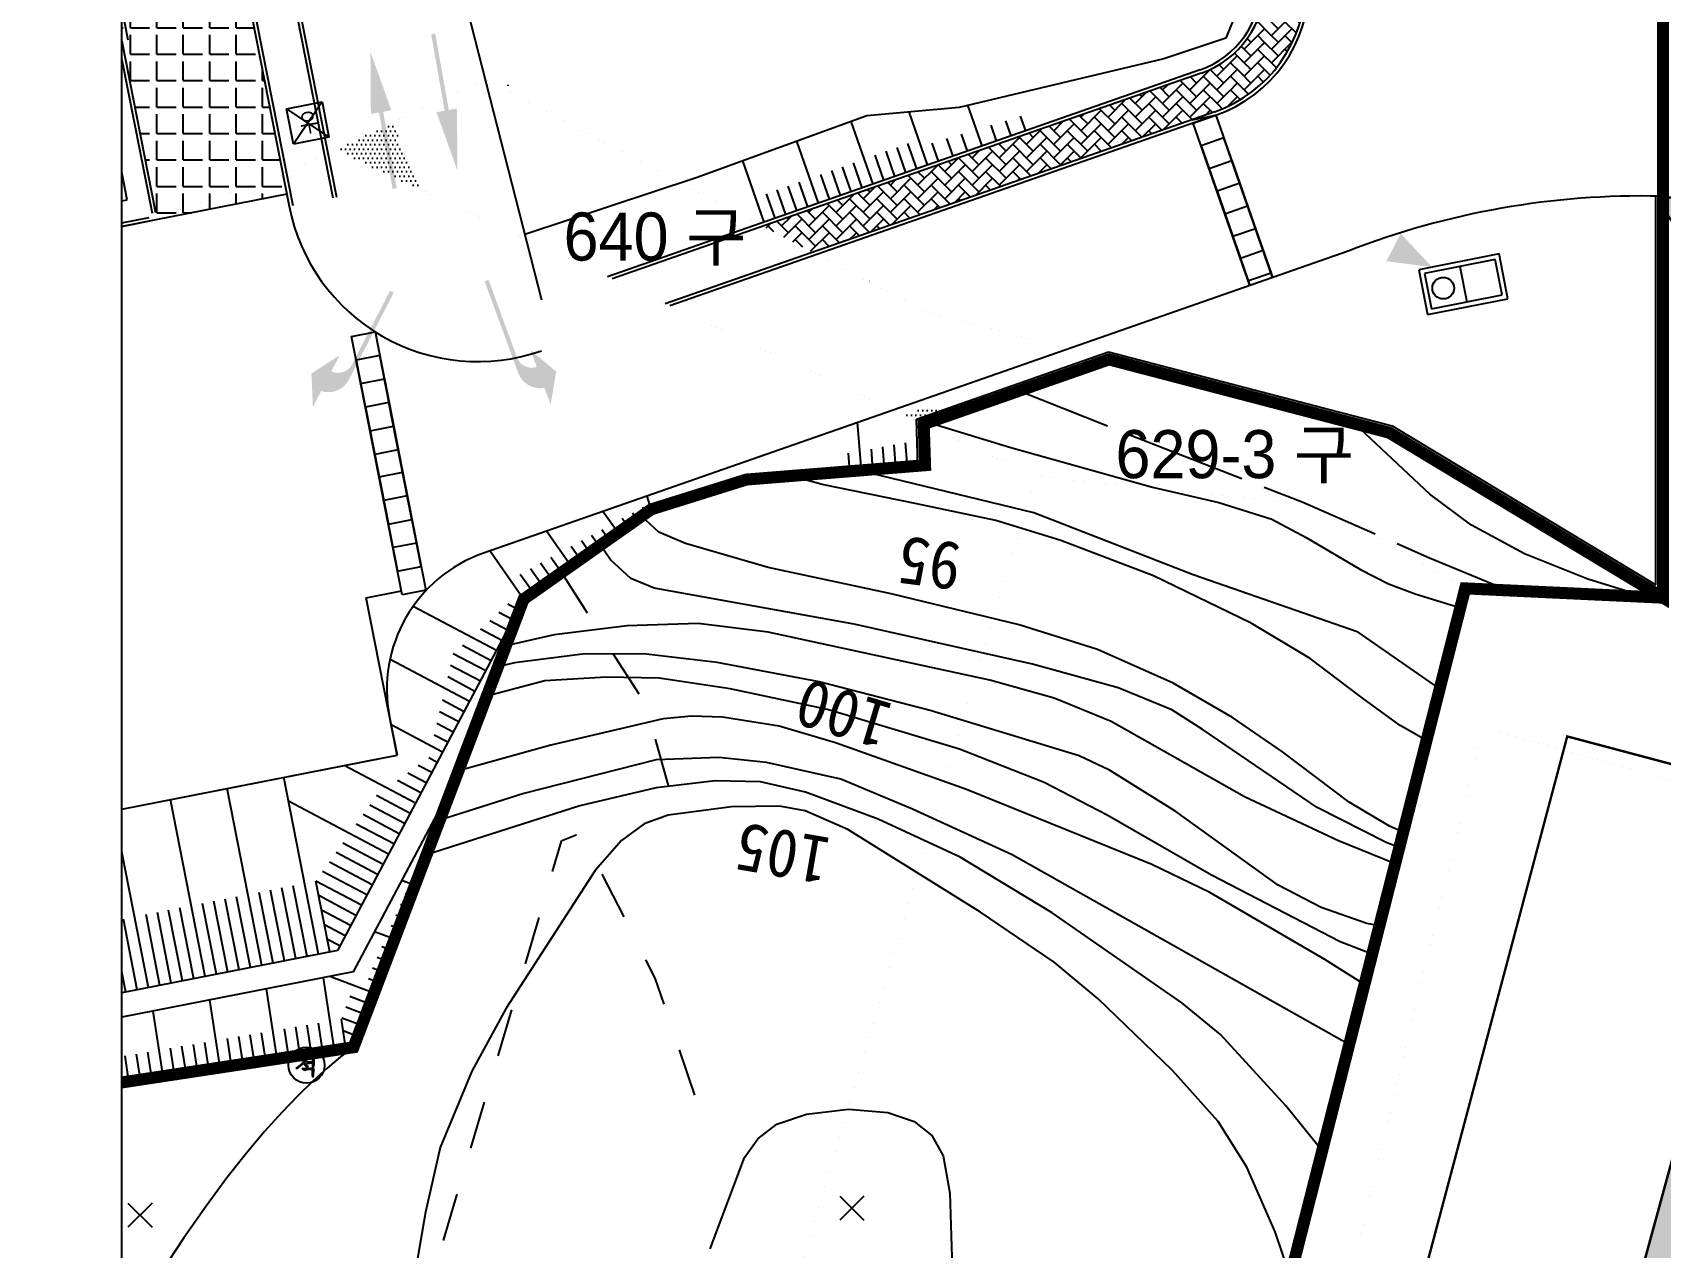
# Model space of a CAD drawing. Header units: millimetres. Extents: x 9 to 403, y 12 to 283.
# Drawn here: x 11.8 to 79.4, y 154.3 to 204.9 of the extents above; entities that cross this region are included whole.
import ezdxf
from ezdxf.enums import TextEntityAlignment as Align

# ---------------------------------------------------------------- set-up
doc = ezdxf.new("R2010")
doc.units = ezdxf.units.MM
for name, pattern in [('_DOTCENTER', [1.545, 1.03, -0.206, 0.103, -0.206]), ('AD0023', [6, 5, -1]), ('AZ071', [4, 2, -2]), ('CENTER', [2, 1.25, -0.25, 0.25, -0.25]), ('DZ001', [4, 3, -1]), ('H-DICHU00', [1.65, 1.1, -0.333333, -0.216667]), ('HIDDEN', [2, 1, -1]), ('PHANTOM2', [12.5, 10, -0.5, 0.5, -0.5, 0.5, -0.5])]:
    doc.linetypes.add(name, pattern=pattern)
for name, color, linetype in [('01-U형측구', 4, 'Continuous'), ('01-빗물받이', 7, 'Continuous'), ('3-노면표시', 7, 'Continuous'), ('_HAT', 6, 'Continuous'), ('AA-HAT', 9, 'Continuous'), ('AD0023', 1, 'AD0023'), ('AZ071', 7, 'AZ071'), ('AZ1201', 7, 'Continuous'), ('BA003', 5, 'Continuous'), ('CA0011', 7, 'Continuous'), ('CA002', 7, 'Continuous'), ('CAA001', 8, 'Continuous'), ('CAA002', 30, 'Continuous'), ('DZ001', 7, 'DZ001'), ('G', 3, 'Continuous'), ('LSMD_CONT_LDREG_41500', 1, 'Continuous'), ('SITE_20200109$0$AA-ETC', 4, 'Continuous'), ('SITE_20200109$0$AA-HACTH', 5, 'Continuous'), ('SITE_20200109$0$ELE7', 7, 'Continuous'), ('SITE_20200109$0$외형선_ISO_', 7, 'Continuous'), ('가구1', 5, 'Continuous'), ('계_우수', 5, 'Continuous'), ('계획법면', 4, 'Continuous'), ('도로해치', 253, 'Continuous'), ('사업부지', 7, 'Continuous'), ('상단', 10, 'Continuous')]:
    doc.layers.add(name, color=color, linetype=linetype)
doc.styles.add('HY견고딕', font='')
doc.styles.add('HY헤드라인', font='H2HDRM.TTF')
doc.styles.add('TEXT', font='txt.shx', dxfattribs={"width": 0.333333, "bigfont": 'KORsimple'})
doc.styles.get('HY견고딕').set_extended_font_data('DotumChe')
pattern_1 = [(0, (-179.97536, -1.74407), (0.09375019, 0.18750003), [0, -0.18750038])]

msp = doc.modelspace()

# ---------------------------------------------------------------- hatches: boundary and pattern name
at = {"linetype": 'Continuous'}
msp.add_hatch(color=8, dxfattribs=at).paths.add_polyline_path([(69.948, 195.1), (68.056, 195.346), (68.649, 196.501)])
at = {"layer": '3-노면표시', "linetype": 'Continuous'}
for points in [[(28.334, 204.783), (28.898, 201.602), (28.557, 201.542), (29.426, 199.118), (29.409, 201.693), (29.068, 201.632), (28.504, 204.814)], [(26.732, 198.35), (26.168, 201.531), (25.827, 201.471), (25.81, 204.046), (26.679, 201.622), (26.339, 201.561), (26.902, 198.38)]]:
    msp.add_hatch(color=8, dxfattribs=at).paths.add_polyline_path(points)
at = {"layer": '_HAT'}
h = msp.add_hatch(dxfattribs=at)
h.set_pattern_fill('AR-HBONE', color=8, scale=100, style=0)
h.set_pattern_definition([(44.99995, (-179.97536, -1.74407), (0, 0.5656855), [1.2000013, -0.4000004]), (135.00005, (-179.6925, -1.46123), (1e-16, 0.5656855), [1.2000013, -0.4000004])])
edge = h.paths.add_edge_path()
edge.add_line((42.14, 196.8), (60.355, 203.164))
edge.add_ellipse((59.052, 206.892), major_axis=(-3.95, 0.004), ratio=0.999998, start_angle=109.32073, end_angle=179.98352)
edge.add_line((63.002, 206.887), (63.004, 208.308))
edge.add_line((63.004, 208.308), (64.704, 208.306))
edge.add_line((64.704, 208.306), (64.702, 206.885))
edge.add_ellipse((59.052, 206.892), major_axis=(5.65, 0.005), ratio=0.999998, start_angle=289.20342, end_angle=359.86622, ccw=False)
edge.add_line((60.916, 201.559), (44.192, 195.715))
edge.add_line((44.192, 195.715), (42.14, 196.8))
h = msp.add_hatch(dxfattribs=at)
h.set_pattern_fill('DOTS', color=8, scale=3000, style=0)
h.set_pattern_definition(pattern_1)
h.paths.add_polyline_path([(27.892, 198.324), (24.35, 199.976), (26.746, 201.106), (26.976, 200.484)])
h = msp.add_hatch(color=8, dxfattribs=at)
edge = h.paths.add_edge_path()
edge.add_ellipse((32.859, 191.022), major_axis=(0.96, 0.001), ratio=0.999998, start_angle=201.60274, end_angle=281.02522, ccw=False)
edge.add_line((31.966, 190.668), (30.555, 194.514))
edge.add_line((30.555, 194.514), (30.717, 194.573))
edge.add_line((30.717, 194.573), (31.89, 191.378))
edge.add_ellipse((32.523, 191.579), major_axis=(-0.664, 0.001), ratio=0.999998, start_angle=17.72801, end_angle=107.73807)
edge.add_line((32.725, 190.947), (32.625, 191.217))
edge.add_line((32.625, 191.217), (32.466, 191.651))
edge.add_line((32.466, 191.651), (33.534, 190.752))
edge.add_line((33.534, 190.752), (33.301, 189.376))
edge.add_line((33.301, 189.376), (33.043, 190.08))
h = msp.add_hatch(color=8, dxfattribs=at)
edge = h.paths.add_edge_path()
edge.add_ellipse((24.462, 191.368), major_axis=(0.664, 0.002), ratio=0.999998, start_angle=245.03205, end_angle=335.04212)
edge.add_line((25.065, 191.09), (26.625, 194.115))
edge.add_line((26.625, 194.115), (26.779, 194.036))
edge.add_line((26.779, 194.036), (24.901, 190.395))
edge.add_ellipse((24.06, 190.857), major_axis=(-0.96, 0.001), ratio=0.999998, start_angle=71.87072, end_angle=151.29321, ccw=False)
edge.add_line((23.76, 189.945), (23.416, 189.279))
edge.add_line((23.416, 189.279), (23.356, 190.673))
edge.add_line((23.356, 190.673), (24.527, 191.432))
edge.add_line((24.527, 191.432), (24.316, 191.022))
edge.add_line((24.316, 191.022), (24.183, 190.766))
h = msp.add_hatch(dxfattribs=at)
h.set_pattern_fill('DOTS', color=8, scale=3000, style=0)
h.set_pattern_definition(pattern_1)
h.paths.add_polyline_path([(48.816, 188.568), (47.888, 189.001), (48.816, 189.224)])
h = msp.add_hatch(dxfattribs=at)
h.set_pattern_fill('DOTS', color=8, scale=3000, style=0)
h.set_pattern_definition(pattern_1)
h.paths.add_polyline_path([(48.816, 188.568), (48.816, 189.224), (49.004, 189.269), (49.923, 188.954)])
at = {"layer": 'SITE_20200109$0$AA-HACTH'}
h = msp.add_hatch(dxfattribs=at)
h.set_pattern_fill('ANGLE', color=8, scale=4000, style=0)
h.set_pattern_definition([(0, (-179.9754, -1.7441), (0, 1.1), [0.8000016, -0.3000006]), (90, (-179.9754, -1.7441), (-1.1000022, 1e-16), [0.8, -0.3])])
h.paths.add_polyline_path([(15.475, 223.923), (15.475, 204.491), (16.875, 197.369), (16.876, 197.362), (16.877, 197.355), (16.878, 197.348), (16.879, 197.34), (16.88, 197.333), (16.88, 197.326), (16.881, 197.318), (16.881, 197.311), (16.881, 197.303), (16.88, 197.296), (16.88, 197.289), (16.879, 197.281), (16.878, 197.274), (16.877, 197.267), (16.876, 197.26), (16.875, 197.252), (16.873, 197.245), (16.871, 197.238), (16.87, 197.231), (16.868, 197.224), (16.865, 197.217), (16.863, 197.21), (16.86, 197.203), (16.858, 197.196), (16.855, 197.189), (16.852, 197.183), (16.848, 197.176), (16.845, 197.17), (16.841, 197.163), (16.838, 197.157), (16.834, 197.15), (16.83, 197.144), (16.826, 197.138), (16.821, 197.132), (16.817, 197.126), (16.812, 197.121), (16.807, 197.115), (16.802, 197.11), (16.797, 197.104), (16.792, 197.099), (16.787, 197.094), (16.782, 197.089), (16.776, 197.084), (16.77, 197.079), (16.765, 197.075), (16.759, 197.07), (16.753, 197.066), (16.747, 197.062), (16.741, 197.058), (16.734, 197.054), (16.728, 197.05), (16.721, 197.047), (16.715, 197.043), (16.708, 197.04), (16.702, 197.037), (16.695, 197.034), (16.688, 197.031), (16.681, 197.029), (16.674, 197.026), (16.667, 197.024), (16.66, 197.022), (16.653, 197.02), (16.646, 197.019), (16.638, 197.017), (22.33, 198.136), (17.282, 223.823), (17.28, 223.833), (17.277, 223.843), (17.275, 223.853), (17.272, 223.862), (17.269, 223.872), (17.266, 223.882), (17.263, 223.891), (17.259, 223.901), (17.255, 223.91), (17.251, 223.919), (17.247, 223.929), (17.243, 223.938), (17.238, 223.947), (17.233, 223.956), (17.228, 223.964), (17.223, 223.973), (17.218, 223.982), (17.212, 223.99), (17.206, 223.998), (17.2, 224.006), (17.194, 224.014), (17.188, 224.022), (17.181, 224.03), (17.174, 224.038), (17.168, 224.045), (17.161, 224.052), (17.153, 224.06), (17.146, 224.066), (17.139, 224.073), (17.131, 224.08), (17.123, 224.086), (17.115, 224.093), (17.107, 224.099), (17.099, 224.105), (17.091, 224.11), (17.082, 224.116), (17.074, 224.121), (17.065, 224.126), (17.056, 224.131), (17.047, 224.136), (17.038, 224.141), (17.029, 224.145), (17.02, 224.149), (17.01, 224.153), (17.001, 224.157), (16.991, 224.16), (16.982, 224.164), (16.972, 224.167), (16.963, 224.169), (16.953, 224.172), (16.943, 224.175), (16.933, 224.177), (16.923, 224.179), (16.913, 224.18), (16.903, 224.182), (16.893, 224.183), (16.883, 224.184), (16.873, 224.185), (16.863, 224.186), (16.853, 224.186), (16.843, 224.186), (16.833, 224.186), (16.823, 224.186), (16.812, 224.186)])
h.paths.add_polyline_path([(11.787, 223.155), (11.783, 223.163), (11.778, 223.17), (11.779, 223.168), (11.781, 223.166), (11.782, 223.163), (11.783, 223.161), (11.785, 223.159), (11.786, 223.157)])
h.paths.add_polyline_path([(11.823, 223.074), (11.821, 223.082), (11.821, 223.079), (11.822, 223.077), (11.823, 223.075), (11.823, 223.072), (11.824, 223.07), (11.825, 223.068), (11.825, 223.065)])
h.paths.add_polyline_path([(11.818, 223.092), (11.815, 223.1), (11.815, 223.098), (11.816, 223.096), (11.817, 223.093), (11.818, 223.091), (11.819, 223.089), (11.819, 223.086), (11.82, 223.084)])
h.paths.add_polyline_path([(11.776, 223.172), (11.771, 223.178), (11.766, 223.185), (11.767, 223.183), (11.769, 223.181), (11.77, 223.179), (11.772, 223.177), (11.773, 223.175), (11.775, 223.174)])
h.paths.add_polyline_path([(11.797, 223.138), (11.793, 223.146), (11.789, 223.153), (11.79, 223.151), (11.791, 223.149), (11.792, 223.147), (11.794, 223.145), (11.795, 223.143), (11.796, 223.14)])
h.paths.add_polyline_path([(11.827, 223.059), (11.826, 223.063), (11.826, 223.06), (11.827, 223.058), (11.827, 223.056), (11.828, 223.053)])
h.paths.add_polyline_path([(11.811, 223.111), (11.807, 223.119), (11.808, 223.116), (11.809, 223.114), (11.81, 223.112), (11.811, 223.11), (11.812, 223.107), (11.813, 223.105), (11.814, 223.103)])
h.paths.add_polyline_path([(11.764, 223.187), (11.76, 223.193), (11.76, 223.193), (11.761, 223.191), (11.763, 223.189)])
h.paths.add_polyline_path([(11.802, 223.129), (11.798, 223.136), (11.8, 223.134), (11.801, 223.132), (11.802, 223.13), (11.803, 223.127), (11.804, 223.125), (11.805, 223.123), (11.806, 223.121)])
at = {"layer": '사업부지', "linetype": 'Continuous', "ltscale": 10}
h = msp.add_hatch(dxfattribs=at)
h.set_pattern_fill('AR-HBONE', color=8, scale=0.1, style=0)
h.set_pattern_definition([(45, (-274196.27817, -385484.8149), (0, 0.56568542495), [1.2, -0.4]), (135, (-274195.99533, -385484.53206), (0, 0.56568542495), [1.2, -0.4])])
edge = h.paths.add_edge_path()
edge.add_line((41.357, 39.857), (43.017, 39.857))
edge.add_line((43.017, 39.857), (45.199, 44.447))
edge.add_line((45.199, 44.447), (47.721, 49.75))
edge.add_line((47.721, 49.75), (48.373, 51.121))
edge.add_arc((-2.203, 75.165), 56, 334.57307, 345.7319)
edge.add_line((52.07, 61.364), (63.298, 105.516))
edge.add_arc((144.707, 84.813), 84, 155.13639, 165.7319, ccw=False)
edge.add_line((68.492, 120.132), (71.454, 126.523))
edge.add_arc((-19.277, 168.569), 100, 335.13639, 344.7265)
edge.add_line((77.191, 142.226), (90.195, 189.847))
edge.add_arc((39.308, 203.743), 52.75, 344.7265, 345.45166)
edge.add_arc((84.559, 191.999), 6, 345.45166, 90.00003)
edge.add_line((84.559, 197.999), (79.558, 197.999))
edge.add_arc((81.058, 197.999), 1.5, 180.00003, 270.00003)
edge.add_line((81.058, 196.499), (84.559, 196.499))
edge.add_arc((84.559, 191.999), 4.5, 345.45166, 90.00003, ccw=False)
edge.add_arc((39.308, 203.743), 51.25, 344.7265, 345.45166, ccw=False)
edge.add_line((88.748, 190.242), (75.744, 142.621))
edge.add_arc((-19.277, 168.569), 98.5, 335.13639, 344.7265, ccw=False)
edge.add_line((70.093, 127.153), (67.131, 120.762))
edge.add_arc((144.707, 84.813), 85.5, 155.13639, 165.7319)
edge.add_line((61.844, 105.885), (50.616, 61.733))
edge.add_arc((-2.203, 75.165), 54.5, 334.57307, 345.7319, ccw=False)
edge.add_line((47.018, 51.765), (46.366, 50.394))
edge.add_line((46.366, 50.394), (43.845, 45.091))
edge.add_line((43.845, 45.091), (41.357, 39.857))

# ---------------------------------------------------------------- linework, layer by layer
at = {"color": 8}
for p, q in [((15.475, 243.387), (24.392, 198.013)), ((15.475, 242.61), (24.245, 197.984)), ((17.283, 223.819), (22.429, 197.628)), ((17.43, 223.848), (22.577, 197.656)), ((25.243, 223.768), (32.919, 193.737)), ((22.33, 198.136), (15.475, 196.789)), ((47.55, 189.156), (30.513, 183.204)), ((26.604, 176.382), (26.914, 174.807)), ((15.475, 172.559), (26.914, 174.807))]:
    msp.add_line(p, q, dxfattribs=at)
at = {"color": 8, "linetype": 'Continuous', "ltscale": 10}
for p, q in [((60.306, 203.305), (35.667, 194.697)), ((60.355, 203.164), (35.862, 194.606)), ((60.916, 201.559), (38.07, 193.577)), ((60.965, 201.417), (38.264, 193.486)), ((66.462, 195.764), (47.55, 189.156))]:
    msp.add_line(p, q, dxfattribs=at)
at = {"color": 8, "linetype": 'Continuous'}
for p, q in [((79.258, 181.884), (79.258, 198.053)), ((48.509, 188.778), (56.505, 191.572)), ((56.505, 191.572), (68.289, 188.492)), ((48.816, 188.568), (56.518, 191.259)), ((56.518, 191.259), (68.171, 188.213)), ((48.573, 186.836), (48.509, 188.778)), ((48.873, 186.86), (48.816, 188.568)), ((68.171, 188.213), (79.558, 181.353)), ((68.289, 188.492), (79.258, 181.884)), ((41.442, 186.264), (48.873, 186.86)), ((37.49, 185.027), (41.442, 186.264)), ((32.179, 181.287), (37.49, 185.027)), ((32.179, 181.287), (24.433, 166.678)), ((25.105, 162.655), (32.179, 181.287)), ((29.324, 173.767), (25.094, 165.789)), ((24.433, 166.678), (15.475, 164.918)), ((25.094, 165.789), (15.475, 163.899)), ((15.475, 161.191), (25.105, 162.655))]:
    msp.add_line(p, q, dxfattribs=at)
for elevation in [109.407, 109.407, 195.309]:
    msp.add_lwpolyline([(15.475, 282.587), (277.798, 282.587), (277.798, 39.857), (15.475, 39.857)], close=True, dxfattribs=dict(elevation=elevation))
at = {"color": 8, "linetype": 'Continuous', "ltscale": 10}
for centre, major_axis, start_param, end_param in [((59.052, 206.892), (3.8, 0.006), -1.236216, -0.002918), ((59.052, 206.892), (-3.95, 0.004), 1.908007, 3.141305), ((59.052, 206.892), (5.65, 0.005), -1.235633, -0.002335), ((59.052, 206.892), (-5.8, 0.004), 1.907692, 3.14099), ((78.667, 164.453), (-33.605, 0.001), 4.689415, 5.0841)]:
    msp.add_ellipse(centre, major_axis=major_axis, ratio=0.999998, start_param=start_param, end_param=end_param, dxfattribs=at)
at = {"color": 8, "ltscale": 10}
msp.add_ellipse((30.279, 199.17), major_axis=(8, 0.001), ratio=0.999998, start_param=3.335542, end_param=5.048426, dxfattribs=at)
at = {"color": 8}
msp.add_ellipse((32.492, 177.539), major_axis=(-6, 0.001), ratio=0.999998, start_param=-1.234459, end_param=0.19425, dxfattribs=at)
at = {"layer": '01-U형측구', "color": 8, "linetype": 'H-DICHU00', "ltscale": 10}
for p, q in [((25.629, 181.344, -0.623), (27.101, 181.633, -0.623)), ((26.914, 174.807, -0.623), (25.629, 181.344, -0.623)), ((15.475, 172.559, -0.623), (26.914, 174.807, -0.623))]:
    msp.add_line(p, q, dxfattribs=at)
at = {"layer": '01-빗물받이', "color": 8, "ltscale": 2}
for p, q in [((15.467, 205.832, -0.623), (15.718, 204.556, -0.623)), ((60.021, 201.087, -0.623), (60.965, 201.417, -0.623)), ((62.38, 194.337, -0.623), (60.021, 201.087, -0.623)), ((60.965, 201.417, -0.623), (63.324, 194.667, -0.623)), ((61.295, 200.473), (60.351, 200.143)), ((63.324, 194.667), (61.295, 200.473)), ((60.351, 200.143), (62.38, 194.337)), ((60.681, 199.199), (61.625, 199.529)), ((62.38, 194.337), (60.681, 199.199)), ((61.625, 199.529), (63.324, 194.667)), ((61.955, 198.585), (61.011, 198.255)), ((63.324, 194.667), (61.955, 198.585)), ((61.011, 198.255), (62.38, 194.337)), ((61.341, 197.311), (62.285, 197.641)), ((62.314, 194.524), (61.341, 197.311)), ((62.285, 197.641), (63.258, 194.854)), ((62.614, 196.697), (61.67, 196.367)), ((61.67, 196.367), (61.984, 195.468)), ((62.928, 195.798), (62.614, 196.697)), ((61.984, 195.468), (62.928, 195.798)), ((63.258, 194.854), (62.314, 194.524)), ((25.022, 192.216, -0.623), (26.003, 192.409, -0.623)), ((26.003, 192.409, -0.623), (28.115, 181.663, -0.623)), ((27.133, 181.47, -0.623), (25.022, 192.216, -0.623)), ((26.196, 191.428), (25.214, 191.235)), ((25.214, 191.235), (26.941, 182.451)), ((27.922, 182.644), (26.196, 191.428)), ((25.407, 190.254), (26.388, 190.447)), ((26.748, 183.432), (25.407, 190.254)), ((26.388, 190.447), (27.729, 183.625)), ((26.581, 189.465), (25.6, 189.273)), ((25.6, 189.273), (26.555, 184.414)), ((27.536, 184.606), (26.581, 189.465)), ((25.793, 188.291), (26.774, 188.484)), ((26.362, 185.395), (25.793, 188.291)), ((26.774, 188.484), (27.343, 185.588)), ((26.967, 187.503), (25.986, 187.31)), ((27.15, 186.569), (26.967, 187.503)), ((25.986, 187.31), (26.169, 186.376)), ((26.169, 186.376), (27.15, 186.569)), ((27.343, 185.588), (26.362, 185.395)), ((26.555, 184.414), (27.536, 184.606)), ((27.729, 183.625), (26.748, 183.432)), ((26.941, 182.451), (27.922, 182.644)), ((28.115, 181.663, -0.623), (27.133, 181.47, -0.623))]:
    msp.add_line(p, q, dxfattribs=at)
at = {"layer": '01-빗물받이', "color": 8, "linetype": 'Continuous'}
msp.add_line((59.985, 201.219), (60.966, 201.412), dxfattribs=at)
at = {"layer": 'AA-HAT', "color": 8}
for p, q in [((15.7, 197.903), (15.475, 199.046)), ((15.475, 197.859), (15.7, 197.903))]:
    msp.add_line(p, q, dxfattribs=at)
at = {"layer": 'AD0023', "color": 8, "elevation": 85.903, "flags": 128}
msp.add_lwpolyline([(73.11, 181.654), (69.842, 182.997), (64.547, 185.322), (58.589, 187.642), (52.763, 189.947)], dxfattribs=at)
at = {"layer": 'AZ071', "color": 8, "flags": 128}
for points, elevation in [([(38.206, 173.546), (37.278, 176.871), (33.832, 182.275), (33.294, 182.073)], 85.903), ([(39.301, 160.658), (37.648, 165.532), (34.722, 171.291), (34.363, 171.481), (33.738, 171.228), (31.954, 165.135), (25.306, 142.728), (17.852, 108.676), (15.475, 102.26)], 215.504)]:
    msp.add_lwpolyline(points, dxfattribs=dict(at, elevation=elevation))
at = {"layer": 'AZ1201', "color": 8}
for p, q in [((22.715, 161.791, 215.504), (22.709, 161.778, 215.504)), ((22.709, 161.778, 215.504), (22.742, 161.785, 215.504)), ((22.829, 161.865, 215.504), (22.715, 161.791, 215.504)), ((22.742, 161.785, 215.504), (22.825, 161.831, 215.504)), ((22.782, 162.225, 215.504), (22.769, 162.221, 215.504)), ((22.769, 162.221, 215.504), (22.772, 162.205, 215.504)), ((22.772, 162.205, 215.504), (22.782, 162.198, 215.504)), ((22.842, 162.211, 215.504), (22.782, 162.225, 215.504)), ((22.782, 162.198, 215.504), (22.862, 162.165, 215.504)), ((22.825, 161.831, 215.504), (22.962, 161.928, 215.504)), ((22.955, 161.971, 215.504), (22.829, 161.865, 215.504)), ((22.945, 162.211, 215.504), (22.842, 162.211, 215.504)), ((22.862, 162.165, 215.504), (22.962, 162.181, 215.504)), ((23.092, 162.215, 215.504), (22.945, 162.211, 215.504)), ((23.032, 162.051, 215.504), (22.955, 161.971, 215.504)), ((22.962, 162.181, 215.504), (23.112, 162.185, 215.504)), ((22.962, 161.928, 215.504), (23.022, 161.981, 215.504)), ((23.022, 161.981, 215.504), (23.032, 161.981, 215.504)), ((23.112, 162.178, 215.504), (23.032, 162.051, 215.504)), ((23.032, 161.981, 215.504), (23.052, 161.961, 215.504)), ((23.049, 162.005, 215.504), (23.129, 162.091, 215.504)), ((23.049, 161.995, 215.504), (23.049, 162.005, 215.504)), ((23.089, 161.958, 215.504), (23.049, 161.995, 215.504)), ((23.052, 161.961, 215.504), (23.179, 161.818, 215.504)), ((23.162, 161.918, 215.504), (23.089, 161.958, 215.504)), ((23.115, 162.218, 215.504), (23.092, 162.215, 215.504)), ((23.112, 162.185, 215.504), (23.112, 162.178, 215.504)), ((23.125, 162.228, 215.504), (23.115, 162.218, 215.504)), ((23.145, 162.228, 215.504), (23.125, 162.228, 215.504)), ((23.129, 162.091, 215.504), (23.172, 162.168, 215.504)), ((23.185, 162.211, 215.504), (23.145, 162.228, 215.504)), ((23.189, 161.891, 215.504), (23.162, 161.918, 215.504)), ((23.402, 162.038, 215.504), (23.169, 162.038, 215.504)), ((23.169, 162.038, 215.504), (23.169, 162.025, 215.504)), ((23.169, 162.025, 215.504), (23.235, 161.988, 215.504)), ((23.172, 162.168, 215.504), (23.202, 162.191, 215.504)), ((23.179, 161.818, 215.504), (23.202, 161.818, 215.504)), ((23.202, 162.201, 215.504), (23.185, 162.211, 215.504)), ((23.212, 161.848, 215.504), (23.189, 161.891, 215.504)), ((23.202, 162.191, 215.504), (23.202, 162.201, 215.504)), ((23.202, 161.818, 215.504), (23.209, 161.825, 215.504)), ((23.209, 161.825, 215.504), (23.212, 161.848, 215.504)), ((23.235, 161.988, 215.504), (23.265, 161.988, 215.504)), ((23.265, 161.988, 215.504), (23.302, 162.001, 215.504)), ((23.292, 162.368, 215.504), (23.285, 162.355, 215.504)), ((23.285, 162.355, 215.504), (23.359, 162.318, 215.504)), ((23.309, 162.371, 215.504), (23.292, 162.368, 215.504)), ((23.302, 162.001, 215.504), (23.402, 162.008, 215.504)), ((23.439, 162.345, 215.504), (23.309, 162.371, 215.504)), ((23.359, 162.318, 215.504), (23.399, 162.281, 215.504)), ((23.399, 162.281, 215.504), (23.402, 162.038, 215.504)), ((23.402, 162.008, 215.504), (23.402, 161.855, 215.504)), ((23.402, 161.855, 215.504), (23.412, 161.815, 215.504)), ((23.412, 161.815, 215.504), (23.429, 161.815, 215.504)), ((23.429, 161.815, 215.504), (23.459, 161.881, 215.504)), ((23.475, 162.321, 215.504), (23.439, 162.345, 215.504)), ((23.459, 161.881, 215.504), (23.465, 161.938, 215.504)), ((23.465, 162.168, 215.504), (23.475, 162.321, 215.504)), ((23.465, 161.938, 215.504), (23.465, 162.168, 215.504)), ((22.969, 161.771, 215.504), (22.965, 161.758, 215.504)), ((22.965, 161.758, 215.504), (23.015, 161.728, 215.504)), ((23.045, 161.761, 215.504), (22.969, 161.771, 215.504)), ((23.015, 161.728, 215.504), (23.085, 161.705, 215.504)), ((23.222, 161.761, 215.504), (23.045, 161.761, 215.504)), ((23.085, 161.705, 215.504), (23.155, 161.725, 215.504)), ((23.155, 161.725, 215.504), (23.392, 161.738, 215.504)), ((23.335, 161.765, 215.504), (23.222, 161.761, 215.504)), ((23.382, 161.775, 215.504), (23.335, 161.765, 215.504)), ((23.449, 161.775, 215.504), (23.382, 161.775, 215.504)), ((23.392, 161.738, 215.504), (23.392, 161.488, 215.504)), ((23.392, 161.488, 215.504), (23.399, 161.438, 215.504)), ((23.399, 161.438, 215.504), (23.405, 161.425, 215.504)), ((23.405, 161.425, 215.504), (23.422, 161.421, 215.504)), ((23.422, 161.421, 215.504), (23.442, 161.475, 215.504)), ((23.442, 161.475, 215.504), (23.459, 161.718, 215.504)), ((23.472, 161.761, 215.504), (23.449, 161.775, 215.504)), ((23.459, 161.718, 215.504), (23.472, 161.761, 215.504))]:
    msp.add_line(p, q, dxfattribs=at)
msp.add_circle((23.153, 161.91, 215.504), 0.75, dxfattribs=at)
at = {"layer": 'BA003', "color": 8, "elevation": 85.903, "flags": 128}
msp.add_lwpolyline([(70.266, 177.547), (70.06, 177.714), (66.881, 179.915), (60.025, 182.297), (53.4, 184.884), (46.13, 186.64)], dxfattribs=at)
at = {"layer": 'CA002', "color": 8}
for points, elevation in [([(45.328, 156.465), (46.328, 155.465)], 85.903), ([(46.328, 156.465), (45.328, 155.465)], 85.903), ([(15.728, 156.17), (16.728, 155.17)], 318.67), ([(16.728, 156.17), (15.728, 155.17)], 318.67)]:
    msp.add_lwpolyline(points, dxfattribs=dict(at, elevation=elevation))
at = {"layer": 'CAA001', "color": 8, "elevation": 85.903, "flags": 128}
msp.add_lwpolyline([(67.463, 166.524), (66.132, 167.04), (60.78, 169.813), (56.447, 172.307), (53.823, 173.662), (50.309, 175.056), (44.815, 176.701), (40.771, 177.565), (37.814, 178.011), (35.611, 178.039), (33.065, 177.899), (30.648, 177.255)], dxfattribs=at)
at = {"layer": 'CAA002', "color": 8, "flags": 128}
for points, elevation in [([(58.69, 190.691), (57.132, 190.944), (56.391, 191.214)], 85.903), ([(49.031, 188.643), (52.438, 187.595), (58.328, 185.945), (61.093, 185.312), (63.296, 184.61), (64.725, 183.86), (66.974, 182.528), (68.144, 181.922), (69.244, 181.513), (71.051, 180.959), (71.128, 180.938)], 85.903), ([(79.558, 181.275), (78.811, 181.391), (76.424, 182.119), (73.793, 183.173), (71.599, 184.366), (69.863, 185.653), (66.743, 188.586)], 85.903), ([(69.722, 175.409), (68.633, 176.031), (67.046, 177.191), (64.878, 178.828), (62.438, 180.296), (58.371, 182.264), (54.513, 183.731), (51.817, 184.567), (48.464, 185.268), (44.587, 186.054), (43.286, 186.412)], 85.903), ([(68.754, 171.601), (68.186, 171.846), (66.501, 172.854), (63.733, 174.943), (61.658, 176.368), (59.182, 177.793), (56.045, 179.196), (52.778, 180.227), (47.465, 181.509), (42.341, 182.612), (38.906, 183.606), (37.797, 184.071), (37.079, 184.738)], 85.903), ([(68.591, 170.959), (68.041, 171.174), (65.181, 172.624), (60.396, 175.89), (59.133, 176.694), (56.906, 177.609), (53.333, 178.584), (45.919, 180.245), (37.608, 181.745), (36.641, 182.145), (35.785, 182.923), (35.38, 183.541)], 85.903), ([(68.417, 170.277), (66.066, 171.24), (62.16, 173.067), (56.612, 176.208), (54.243, 177.174), (51.565, 177.917), (42.352, 179.914), (39.442, 180.283), (36.491, 180.184), (33.448, 179.811), (31.442, 179.348)], 85.903), ([(67.764, 167.709), (67.247, 167.805), (65.343, 168.473), (63.559, 169.395), (59.293, 172.457), (56.536, 174.176), (55.285, 174.776), (49.083, 176.653), (44.467, 177.852), (40.223, 178.656), (37.163, 179.019), (34.625, 178.999), (31.804, 178.647), (31.112, 178.479)], 85.903), ([(67.144, 165.269), (65.501, 166.298), (60.708, 169.093), (58.304, 170.25), (50.588, 173.377), (45.152, 175.315), (42.803, 176.003), (40.454, 176.388), (39.158, 176.428), (37.985, 176.318), (33.304, 175.223), (29.471, 174.156)], 85.903), ([(66.505, 162.76), (66.428, 162.814), (52.49, 170.661), (48.354, 172.562), (45.365, 173.799), (42.285, 174.493), (40.293, 174.705), (37.696, 174.614), (32.193, 173.205), (28.688, 172.094)], 85.903), ([(65.382, 158.34), (63.878, 160.217), (61.152, 163.187), (59.555, 164.5), (54.158, 168.251), (50.331, 170.565), (46.923, 172.147), (43.898, 173.27), (42.035, 173.692), (40.141, 173.73), (37.693, 173.448), (34.518, 172.69), (28.143, 170.66)], 85.903), ([(64.058, 153.134), (63.428, 154.978), (62.253, 157.665), (61.057, 159.57), (59.164, 161.69), (56.073, 164.664), (54.236, 166.192), (51.172, 168.279), (45.658, 171.709), (43.889, 172.483), (42.815, 172.676), (40.824, 172.657), (38.183, 172.31), (37.193, 171.946), (36.248, 171.255), (35.15, 170.005), (31.448, 164.274), (30.026, 161.656), (28.71, 158.479), (28.103, 155.795), (27.04, 149.669)], 319.504), ([(39.937, 154.267), (41.366, 158.065), (41.924, 158.852), (42.708, 159.449), (43.937, 159.878), (45.691, 160.076), (47.325, 159.938), (48.422, 159.567), (49.151, 158.982), (49.621, 158.141), (49.895, 156.586), (50.028, 152.595)], 324.504)]:
    msp.add_lwpolyline(points, dxfattribs=dict(at, elevation=elevation))
at = {"layer": 'DZ001', "color": 8, "elevation": 85.903, "flags": 128}
msp.add_lwpolyline([(33.779, 182.415), (33.832, 182.275)], dxfattribs=at)
at = {"layer": 'G', "color": 8, "linetype": 'HIDDEN'}
for p, q in [((79.408, 181.618), (79.408, 198.05)), ((48.663, 188.673), (56.512, 191.415)), ((56.512, 191.415), (68.23, 188.352)), ((48.723, 186.855), (48.663, 188.673)), ((68.23, 188.352), (79.408, 181.618))]:
    msp.add_line(p, q, dxfattribs=at)
at = {"layer": 'LSMD_CONT_LDREG_41500', "color": 7, "linetype": 'Continuous', "const_width": 0.00026, "elevation": 85.903, "flags": 128}
for points in [[(79.564, 249.785), (79.564, 181.352), (68.177, 188.212), (48.822, 193.271), (46.561, 194.466), (46.554, 218.192), (46.635, 250.159), (78.342, 250.602), (79.564, 249.785)], [(46.554, 218.192), (46.561, 194.466), (30.58, 202.911), (27.197, 216.207), (46.554, 218.192)], [(24.356, 199.975), (30.58, 202.911), (46.561, 194.466), (48.822, 193.271), (48.822, 188.567), (24.356, 199.975)], [(71.338, 181.739), (65.444, 185.166), (53.468, 186.401), (48.822, 188.567), (48.822, 193.271), (68.177, 188.212), (79.564, 181.352), (71.338, 181.739)], [(71.338, 181.739), (40.332, 59.814), (42.585, 122.317), (43.662, 153.321), (48.822, 170.798), (53.468, 186.401), (65.444, 185.166), (71.338, 181.739)]]:
    msp.add_lwpolyline(points, close=True, dxfattribs=at)
for points in [[(15.475, 230.453), (18.445, 231.673), (27.521, 245.009), (32.11, 249.679), (42.178, 250.012), (39.475, 246.951), (39.027, 243.581), (34.052, 239.557), (30.158, 233.36), (25.249, 223.767), (27.197, 216.207), (30.58, 202.911), (24.356, 199.975), (22.249, 198.98), (15.475, 196.647)], [(15.475, 219.113), (18.202, 207.305), (15.475, 203.196)], [(15.475, 203.196), (18.202, 207.305), (15.475, 219.113)], [(15.475, 196.647), (22.249, 198.98), (24.356, 199.975), (48.822, 188.567), (53.468, 186.401), (48.822, 170.798), (43.662, 153.321), (42.914, 131.793), (15.475, 125.712)], [(40.327, 59.822), (71.337, 181.742), (79.557, 181.352), (79.557, 196.582), (81.567, 196.622), (83.567, 196.552), (85.557, 196.302), (86.507, 195.992), (87.377, 195.512), (88.097, 194.812), (88.39, 194.334), (88.617, 193.962), (88.79, 193.413), (88.917, 193.012), (88.938, 192.754), (88.997, 192.022), (88.925, 191.227), (88.907, 191.022), (88.427, 189.092), (83.927, 172.632), (73.727, 175.487), (72.067, 175.952), (62.597, 136.662)], [(62.597, 136.662), (72.067, 175.952), (83.927, 172.632)]]:
    msp.add_lwpolyline(points, dxfattribs=at)
at = {"layer": 'SITE_20200109$0$AA-ETC', "color": 8}
for p, q in [((72.737, 195.648), (69.401, 194.992)), ((73.103, 193.784), (72.737, 195.648)), ((69.401, 194.992), (69.767, 193.128)), ((72.579, 195.413), (69.635, 194.835)), ((72.579, 195.413), (71.107, 195.124)), ((71.107, 195.124), (71.396, 193.652)), ((72.868, 193.941), (72.579, 195.413)), ((72.868, 193.941), (72.579, 195.413)), ((69.635, 194.835), (69.925, 193.363)), ((69.767, 193.128), (73.103, 193.784)), ((69.925, 193.363), (72.868, 193.941)), ((71.396, 193.652), (72.868, 193.941))]:
    msp.add_line(p, q, dxfattribs=at)
msp.add_ellipse((70.418, 194.224), major_axis=(-0.45, 0.003), ratio=0.999998, start_param=3.147194, end_param=9.430379, dxfattribs=at)
at = {"layer": 'SITE_20200109$0$ELE7', "color": 8}
for p, q in [((15.475, 204.491), (16.875, 197.369)), ((15.475, 203.714), (16.728, 197.34)), ((15.475, 196.942), (16.61, 197.164)), ((15.475, 196.789), (16.638, 197.017))]:
    msp.add_line(p, q, dxfattribs=at)
at = {"layer": 'SITE_20200109$0$외형선_ISO_', "color": 8}
for p, q in [((25.105, 162.655), (24.558, 162.263)), ((24.004, 161.787), (23.416, 161.247)), ((24.558, 162.263), (24.004, 161.787)), ((23.416, 161.247), (22.79, 160.635)), ((22.79, 160.635), (22.123, 159.94)), ((22.123, 159.94), (21.411, 159.148)), ((21.411, 159.148), (20.651, 158.246)), ((20.651, 158.246), (19.839, 157.218)), ((19.839, 157.218), (18.974, 156.05)), ((18.974, 156.05), (18.051, 154.726)), ((18.051, 154.726), (17.067, 153.231))]:
    msp.add_line(p, q, dxfattribs=at)
at = {"layer": '가구1', "color": 8, "linetype": 'CENTER', "ltscale": 3, "const_width": 0.5, "flags": 128}
msp.add_lwpolyline([(277.798, 49.074), (260.668, 44.662), (256.911, 43.108), (250.181, 49.868), (211.206, 45.9), (194.446, 55.691), (187.731, 63.178), (180.838, 68.564), (173.689, 71.671), (162.494, 74.184), (155.072, 77.177), (151.855, 78.433), (148.934, 79.604), (147.264, 89.446), (140.24, 96.509), (132.139, 103), (121.934, 113.712), (117.946, 120.914), (116.138, 124.179), (102.665, 138.342), (99.797, 145.649), (99.3, 158.162), (102.359, 170.037), (109.188, 180.774), (113.022, 188.106), (114.582, 195.955), (112.833, 201.748), (112.832, 208.615), (112.833, 239.254), (113.56, 240.523), (96.552, 244.891), (80.643, 249.059), (79.558, 249.784), (79.558, 181.351), (71.332, 181.738), (40.326, 59.813), (39.336, 57.732), (30.839, 39.857)], dxfattribs=at)
at = {"layer": '계_우수', "color": 8, "linetype": 'Continuous'}
for p, q in [((22.325, 201.682, -0.83), (23.797, 201.971, -0.83)), ((23.797, 201.971, -0.83), (22.615, 200.21, -0.83)), ((23.797, 201.971, -0.83), (24.086, 200.499, -0.83)), ((22.615, 200.21, -0.83), (22.325, 201.682, -0.83)), ((22.325, 201.682, -0.83), (24.086, 200.499, -0.83)), ((24.086, 200.499, -0.83), (22.615, 200.21, -0.83))]:
    msp.add_line(p, q, dxfattribs=at)
at = {"layer": '계획법면', "color": 8}
for p, q in [((51.242, 200.138), (50.651, 201.83)), ((46.711, 198.555), (45.803, 201.152)), ((48.976, 199.347), (48.207, 201.55)), ((52.45, 200.561), (52.232, 201.187)), ((53.055, 200.772), (52.844, 201.373)), ((50.034, 199.716), (49.78, 200.443)), ((50.638, 199.927), (50.393, 200.629)), ((51.846, 200.35), (51.619, 201.001)), ((44.445, 197.764), (43.546, 200.336)), ((47.164, 198.714), (46.8, 199.754)), ((47.617, 198.872), (47.253, 199.915)), ((48.07, 199.03), (47.705, 200.075)), ((48.523, 199.189), (48.158, 200.235)), ((49.43, 199.505), (49.167, 200.256)), ((42.179, 196.972), (41.289, 199.519)), ((45.351, 198.08), (44.99, 199.113)), ((45.804, 198.239), (45.443, 199.273)), ((46.258, 198.397), (45.895, 199.434)), ((43.539, 197.447), (43.181, 198.472)), ((43.992, 197.605), (43.633, 198.632)), ((44.898, 197.922), (44.538, 198.953)), ((42.179, 196.972), (41.921, 197.711)), ((42.632, 197.13), (42.276, 198.151)), ((43.086, 197.289), (42.728, 198.312)), ((46.228, 186.648), (46.068, 188.638)), ((46.706, 186.686), (46.638, 187.533)), ((47.185, 186.725), (47.113, 187.621)), ((47.663, 186.763), (47.587, 187.71)), ((48.141, 186.801), (48.062, 187.798)), ((45.749, 186.609), (45.689, 187.356)), ((37.488, 185.026), (37.314, 185.58)), ((36.104, 184.051), (35.479, 184.939)), ((36.889, 184.604), (36.702, 184.869)), ((37.282, 184.88), (37.126, 185.101)), ((35.712, 183.775), (35.43, 184.175)), ((36.497, 184.327), (36.278, 184.638)), ((34.142, 182.669), (33.124, 184.116)), ((34.534, 182.946), (34.158, 183.48)), ((34.927, 183.222), (34.582, 183.711)), ((35.319, 183.498), (35.006, 183.943)), ((32.179, 181.288), (30.768, 183.293)), ((33.357, 182.117), (32.887, 182.785)), ((33.749, 182.393), (33.311, 183.016)), ((32.572, 181.564), (32.039, 182.321)), ((32.964, 181.84), (32.463, 182.553)), ((27.592, 181.002), (31.054, 179.166)), ((31.145, 180.748), (31.729, 180.439)), ((31.523, 181.091), (31.954, 180.863)), ((30.389, 180.062), (31.279, 179.59)), ((30.767, 180.405), (31.504, 180.014)), ((26.625, 178.798), (29.93, 177.046)), ((29.255, 179.034), (30.604, 178.318)), ((29.633, 179.376), (30.829, 178.742)), ((29.028, 178.068), (30.155, 177.47)), ((29.141, 178.551), (30.38, 177.894)), ((28.8, 177.101), (29.705, 176.622)), ((28.806, 174.925), (26.668, 176.059)), ((28.573, 176.135), (29.255, 175.774)), ((28.687, 176.618), (29.48, 176.198)), ((28.46, 175.652), (29.031, 175.35)), ((28.581, 174.501), (28.233, 174.686)), ((27.682, 172.805), (24.719, 174.375)), ((28.131, 173.653), (27.365, 174.06)), ((28.356, 174.077), (27.799, 174.373)), ((21.294, 166.062), (19.848, 173.418)), ((23.649, 166.524), (22.203, 173.881)), ((27.906, 173.229), (26.931, 173.746)), ((29.194, 173.426), (29.177, 173.432)), ((18.939, 165.599), (17.493, 172.955)), ((26.557, 170.685), (22.398, 172.89)), ((27.232, 171.957), (25.782, 172.725)), ((27.457, 172.381), (26.063, 173.12)), ((29.024, 172.977), (28.984, 172.992)), ((26.782, 171.109), (25.222, 171.936)), ((27.007, 171.533), (25.502, 172.331)), ((28.683, 172.08), (28.598, 172.112)), ((28.853, 172.528), (28.791, 172.552)), ((28.512, 171.631), (28.245, 171.732)), ((16.584, 165.136), (15.475, 170.777)), ((26.108, 169.836), (24.381, 170.752)), ((26.332, 170.261), (24.661, 171.147)), ((28.172, 170.733), (28.02, 170.791)), ((28.342, 171.182), (28.212, 171.231)), ((25.658, 168.988), (23.82, 169.963)), ((25.883, 169.412), (24.101, 170.357)), ((27.831, 169.836), (27.634, 169.911)), ((28.001, 170.285), (27.827, 170.351)), ((22.707, 166.339), (22.129, 169.282)), ((23.178, 166.432), (22.6, 169.374)), ((24.12, 166.617), (23.54, 169.568)), ((25.433, 168.564), (23.54, 169.568)), ((27.661, 169.387), (27.112, 169.595)), ((19.41, 165.691), (18.832, 168.634)), ((19.881, 165.784), (19.303, 168.727)), ((20.352, 165.877), (19.774, 168.819)), ((20.823, 165.969), (20.245, 168.912)), ((21.765, 166.154), (21.187, 169.097)), ((22.236, 166.247), (21.658, 169.189)), ((25.208, 168.14), (23.659, 168.961)), ((27.32, 168.49), (27.055, 168.59)), ((27.49, 168.938), (27.248, 169.03)), ((16.113, 165.044), (15.535, 167.986)), ((17.055, 165.229), (16.477, 168.171)), ((17.526, 165.321), (16.948, 168.264)), ((17.997, 165.414), (17.419, 168.356)), ((18.468, 165.506), (17.89, 168.449)), ((24.983, 167.716), (23.778, 168.355)), ((27.149, 168.041), (26.862, 168.15)), ((24.759, 167.292), (23.897, 167.749)), ((26.809, 167.143), (25.979, 167.458)), ((26.979, 167.592), (26.67, 167.71)), ((24.534, 166.868), (24.017, 167.142)), ((26.638, 166.695), (26.284, 166.829)), ((26.298, 165.797), (25.898, 165.949)), ((26.468, 166.246), (26.091, 166.389)), ((15.642, 164.951), (15.475, 165.798)), ((24.309, 162.534), (23.851, 165.545)), ((25.957, 164.9), (24.119, 165.598)), ((26.127, 165.348), (25.728, 165.5)), ((19.564, 161.813), (19.137, 164.619)), ((21.936, 162.174), (21.494, 165.082)), ((25.786, 164.451), (24.956, 164.766)), ((17.191, 161.452), (16.78, 164.156)), ((24.784, 162.606), (24.599, 163.819)), ((25.446, 163.553), (24.616, 163.869)), ((25.616, 164.002), (24.786, 164.317)), ((20.987, 162.029), (20.813, 163.176)), ((21.462, 162.101), (21.286, 163.257)), ((22.411, 162.246), (22.233, 163.417)), ((22.885, 162.318), (22.706, 163.498)), ((23.36, 162.39), (23.179, 163.578)), ((23.835, 162.462), (23.653, 163.658)), ((25.275, 163.105), (24.673, 163.333)), ((17.665, 161.524), (17.5, 162.614)), ((18.14, 161.596), (17.973, 162.694)), ((18.615, 161.669), (18.446, 162.775)), ((19.089, 161.741), (18.92, 162.855)), ((20.038, 161.885), (19.866, 163.016)), ((20.513, 161.957), (20.34, 163.096)), ((15.767, 161.236), (15.607, 162.293)), ((16.242, 161.308), (16.08, 162.373)), ((16.716, 161.38), (16.553, 162.453))]:
    msp.add_line(p, q, dxfattribs=at)
at = {"layer": '도로해치', "color": 8, "flags": 128}
msp.add_lwpolyline([(75.744, 142.621), (88.748, 190.242, 0.003164)], format="xyb", dxfattribs=at)
at = {"layer": '사업부지', "color": 8, "linetype": 'PHANTOM2', "ltscale": 10, "flags": 128}
for points, const_width in [([(15.475, 161.191), (25.104, 162.655), (32.178, 181.287), (37.49, 185.027), (41.442, 186.264), (48.872, 186.86), (48.816, 188.568), (56.517, 191.259), (68.171, 188.213), (79.558, 181.353), (79.558, 249.786)], 0.5), ([(277.798, 49.074), (260.668, 44.662), (256.911, 43.108), (250.181, 49.868), (211.206, 45.9), (194.446, 55.691), (187.731, 63.178), (180.838, 68.564), (173.689, 71.671), (162.494, 74.184), (155.072, 77.177), (151.855, 78.433), (148.934, 79.604), (147.264, 89.446), (140.24, 96.509), (132.139, 103), (121.934, 113.712), (117.946, 120.914), (116.138, 124.179), (102.665, 138.342), (99.797, 145.649), (99.3, 158.162), (102.359, 170.037), (109.188, 180.774), (113.022, 188.106), (114.582, 195.955), (112.833, 201.748), (112.832, 208.615), (112.833, 239.254), (113.56, 240.523), (96.552, 244.891), (80.643, 249.059), (79.558, 249.784), (79.558, 181.351), (71.332, 181.738), (40.326, 59.813), (39.336, 57.732), (30.838, 39.857)], 0.3)]:
    msp.add_lwpolyline(points, dxfattribs=dict(at, const_width=const_width))
at = {"layer": '사업부지', "color": 8, "linetype": 'Continuous', "ltscale": 10, "const_width": 0.1, "flags": 128}
msp.add_lwpolyline([(77.191, 142.226), (90.195, 189.847, 0.003164), (90.367, 190.492, 0.490698), (84.559, 197.999), (79.558, 197.999), (79.558, 197.999), (79.558, 197.999, 0.414214), (81.058, 196.499), (84.559, 196.499, -0.490698), (88.915, 190.869, -0.003164), (88.748, 190.242), (75.744, 142.621, -0.041869)], format="xyb", dxfattribs=at)
msp.add_lwpolyline([(84.124, 173.309), (75.574, 175.582), (68.17, 147.727), (76.343, 144.816)], close=True, dxfattribs=at)
at = {"layer": '상단', "color": 8, "linetype": 'Continuous'}
for p, q in [((62.854, 208.308), (61.378, 204.626)), ((61.378, 204.626), (58.799, 203.766)), ((58.799, 203.766), (50.289, 201.744)), ((50.289, 201.744), (46.449, 201.386)), ((46.449, 201.386), (39.348, 198.817)), ((39.348, 198.817), (32.223, 196.459))]:
    msp.add_line(p, q, dxfattribs=at)
at = {"layer": '상단', "color": 8}
msp.add_line((31.54, 202.641, 94.704), (31.531, 202.673, 94.704), dxfattribs=at)
at = {"layer": '상단', "color": 8, "linetype": '_DOTCENTER'}
msp.add_line((56.518, 191.259), (48.816, 188.568), dxfattribs=at)

# ---------------------------------------------------------------- texts
at = {"layer": 'CA0011', "color": 253, "style": 'HY견고딕'}
for s, rotation, p in [('95', 172.74662, (47.894, 183.916, 215.504)), ('100', 163.33354, (43.897, 178.02, 215.504)), ('105', 170.17428, (41.202, 172.004, 215.504))]:
    msp.add_text(s, height=2, rotation=rotation, dxfattribs=at).set_placement(p, align=Align.RIGHT)
at = {"layer": 'LSMD_CONT_LDREG_41500', "color": 7, "style": 'HY헤드라인'}
for s, p in [('640 구', (37.642, 196.31, 85.903)), ('629-3 구', (61.753, 187.261, 85.903))]:
    msp.add_text(s, height=2, dxfattribs=at).set_placement(p, align=Align.MIDDLE)
at = {"layer": '계_우수', "color": 8, "linetype": 'Continuous', "style": 'TEXT', "oblique": 359.99999, "width": 0.999999}
msp.add_text('우', height=0.889, rotation=10.84617, dxfattribs=at).set_placement((23.246, 201.092), align=Align.MIDDLE_CENTER)

doc.saveas('drawing.dxf')
